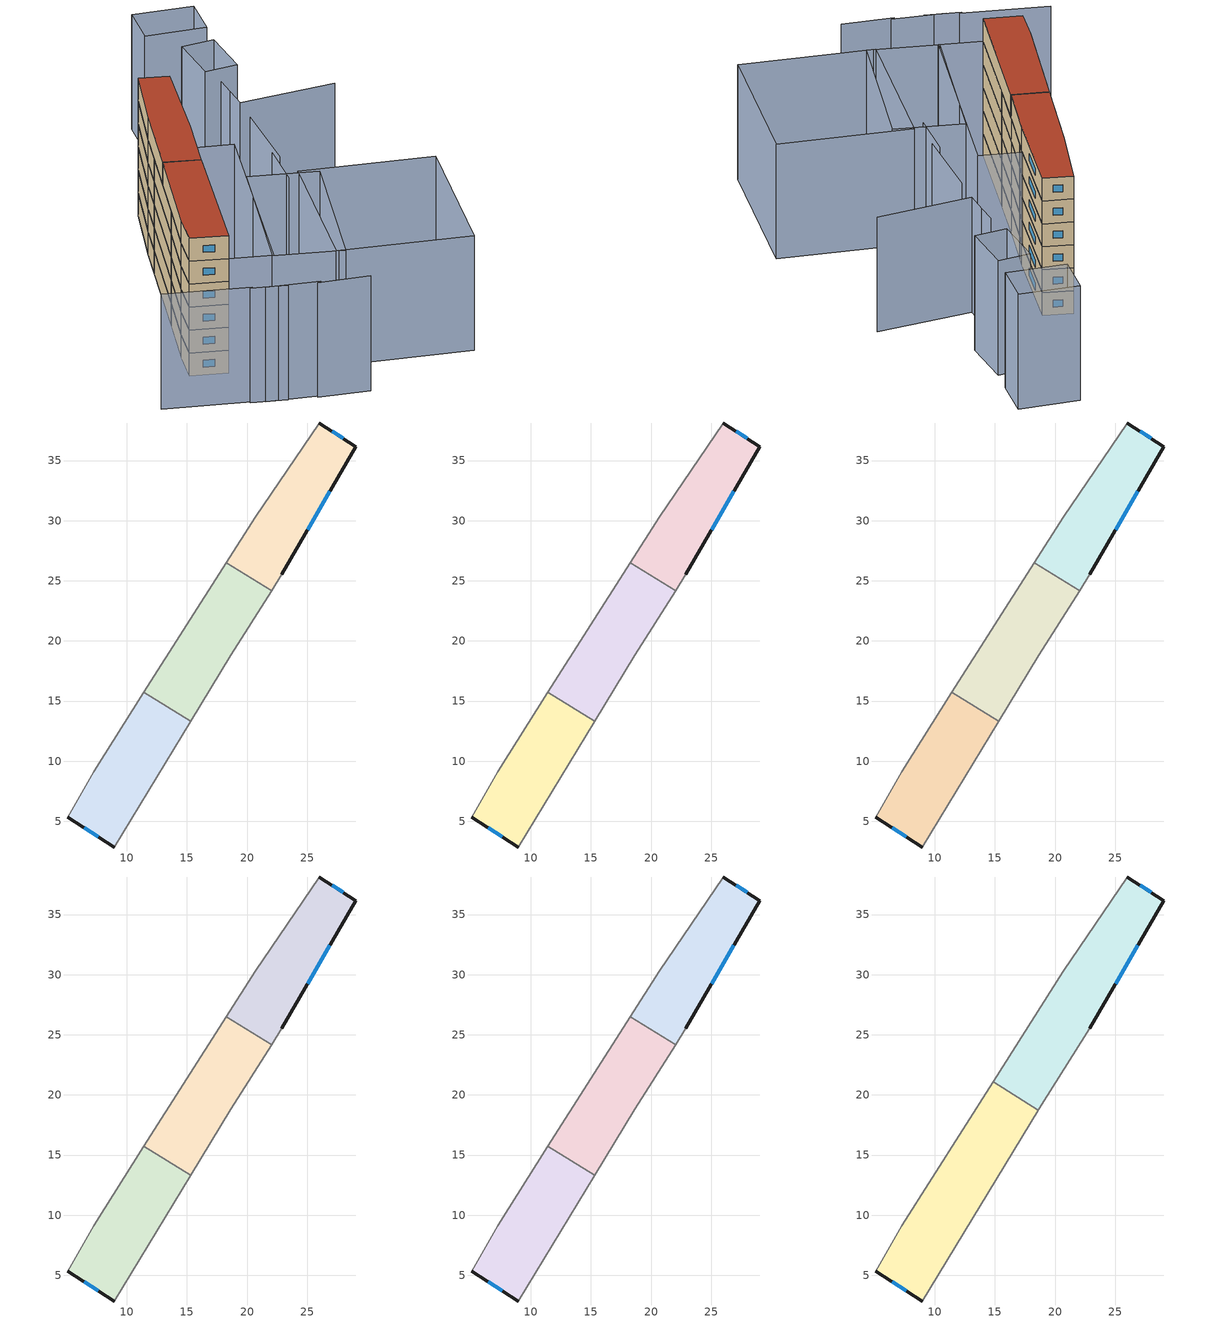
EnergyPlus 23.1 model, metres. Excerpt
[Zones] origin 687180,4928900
e78e7ffdd40fe2a4_F0_dwelling_0
 floor ground (EU_floor_Construction): 29.05,36.16 22.9,25.54 22.04,24.18 18.28,26.49 20.69,30.3 26.02,38.13 z0
 wall outside (EU_wall_Construction): 22.9,25.54 29.05,36.16 26.02,38.13 z0:3
 wall adiabatic (EU_wall_Construction): 22.04,24.18 22.9,25.54 / 26.02,38.13 20.69,30.3 18.28,26.49 z0:3
 wall to e78e7ffdd40fe2a4_F0_dwelling_1 (EU_wall_Construction): 18.27,26.49 22.04,24.18 z0:3
 window (EU_Window_Construction): 27.99,36.85 27.09,37.44 / 25.06,29.26 26.9,32.43 z1.05:1.95
e78e7ffdd40fe2a4_F0_dwelling_1
 floor ground (EU_floor_Construction): 22.04,24.18 18.65,18.83 15.32,13.33 11.43,15.73 18.28,26.49 z0
 wall adiabatic (EU_wall_Construction): 18.28,26.49 11.43,15.73 / 15.32,13.33 18.65,18.83 22.04,24.18 z0:3
 wall to e78e7ffdd40fe2a4_F0_dwelling_2 (EU_wall_Construction): 11.43,15.73 15.32,13.33 z0:3
e78e7ffdd40fe2a4_F0_dwelling_2
 floor ground (EU_floor_Construction): 15.32,13.33 8.97,2.86 5.07,5.34 7.23,9.14 11.43,15.73 z0
 wall outside (EU_wall_Construction): 5.07,5.34 8.97,2.86 z0:3
 wall adiabatic (EU_wall_Construction): 11.43,15.73 7.23,9.14 5.07,5.34 / 8.97,2.86 15.32,13.33 z0:3
 window (EU_Window_Construction): 6.44,4.47 7.61,3.73 z1.05:1.95
e78e7ffdd40fe2a4_F1_dwelling_0
 floor to e78e7ffdd40fe2a4_F0_dwelling_0 (EU_floor_Construction): 29.05,36.16 22.9,25.54 22.04,24.18 18.27,26.49 20.69,30.3 26.02,38.13 z3
 wall outside (EU_wall_Construction): 22.9,25.54 29.05,36.16 26.02,38.13 z3:6
 wall adiabatic (EU_wall_Construction): 22.04,24.18 22.9,25.54 / 26.02,38.13 20.69,30.3 18.28,26.49 z3:6
 wall to e78e7ffdd40fe2a4_F1_dwelling_1 (EU_wall_Construction): 18.27,26.49 22.04,24.18 z3:6
 window (EU_Window_Construction): 27.99,36.85 27.09,37.44 / 25.06,29.26 26.9,32.43 z4.05:4.95
e78e7ffdd40fe2a4_F1_dwelling_1
 floor to e78e7ffdd40fe2a4_F0_dwelling_1 (EU_floor_Construction): 22.04,24.18 18.65,18.83 15.32,13.33 11.43,15.73 18.27,26.49 z3
 wall adiabatic (EU_wall_Construction): 18.28,26.49 11.43,15.73 / 15.32,13.33 18.65,18.83 22.04,24.18 z3:6
 wall to e78e7ffdd40fe2a4_F1_dwelling_2 (EU_wall_Construction): 11.43,15.73 15.32,13.33 z3:6
e78e7ffdd40fe2a4_F1_dwelling_2
 floor to e78e7ffdd40fe2a4_F0_dwelling_2 (EU_floor_Construction): 15.32,13.33 8.97,2.86 5.07,5.34 7.23,9.14 11.43,15.73 z3
 wall outside (EU_wall_Construction): 5.07,5.34 8.97,2.86 z3:6
 wall adiabatic (EU_wall_Construction): 11.43,15.73 7.23,9.14 5.07,5.34 / 8.97,2.86 15.32,13.33 z3:6
 window (EU_Window_Construction): 6.44,4.47 7.61,3.73 z4.05:4.95
e78e7ffdd40fe2a4_F2_dwelling_0
 floor to e78e7ffdd40fe2a4_F1_dwelling_0 (EU_floor_Construction): 29.05,36.16 22.9,25.54 22.04,24.18 18.27,26.49 20.69,30.3 26.02,38.13 z6
 wall outside (EU_wall_Construction): 22.9,25.54 29.05,36.16 26.02,38.13 z6:9
 wall adiabatic (EU_wall_Construction): 22.04,24.18 22.9,25.54 / 26.02,38.13 20.69,30.3 18.28,26.49 z6:9
 wall to e78e7ffdd40fe2a4_F2_dwelling_1 (EU_wall_Construction): 18.27,26.49 22.04,24.18 z6:9
 window (EU_Window_Construction): 27.99,36.85 27.09,37.44 / 25.06,29.26 26.9,32.43 z7.05:7.95
e78e7ffdd40fe2a4_F2_dwelling_1
 floor to e78e7ffdd40fe2a4_F1_dwelling_1 (EU_floor_Construction): 22.04,24.18 18.65,18.83 15.32,13.33 11.43,15.73 18.27,26.49 z6
 wall adiabatic (EU_wall_Construction): 18.28,26.49 11.43,15.73 / 15.32,13.33 18.65,18.83 22.04,24.18 z6:9
 wall to e78e7ffdd40fe2a4_F2_dwelling_2 (EU_wall_Construction): 11.43,15.73 15.32,13.33 z6:9
e78e7ffdd40fe2a4_F2_dwelling_2
 floor to e78e7ffdd40fe2a4_F1_dwelling_2 (EU_floor_Construction): 15.32,13.33 8.97,2.86 5.07,5.34 7.23,9.14 11.43,15.73 z6
 wall outside (EU_wall_Construction): 5.07,5.34 8.97,2.86 z6:9
 wall adiabatic (EU_wall_Construction): 11.43,15.73 7.23,9.14 5.07,5.34 / 8.97,2.86 15.32,13.33 z6:9
 window (EU_Window_Construction): 6.44,4.47 7.61,3.73 z7.05:7.95
e78e7ffdd40fe2a4_F3_dwelling_0
 floor to e78e7ffdd40fe2a4_F2_dwelling_0 (EU_floor_Construction): 29.05,36.16 22.9,25.54 22.04,24.18 18.27,26.49 20.69,30.3 26.02,38.13 z9
 wall outside (EU_wall_Construction): 22.9,25.54 29.05,36.16 26.02,38.13 z9:12
 wall adiabatic (EU_wall_Construction): 22.04,24.18 22.9,25.54 / 26.02,38.13 20.69,30.3 18.28,26.49 z9:12
 wall to e78e7ffdd40fe2a4_F3_dwelling_1 (EU_wall_Construction): 18.27,26.49 22.04,24.18 z9:12
 window (EU_Window_Construction): 27.99,36.85 27.09,37.44 / 25.06,29.26 26.9,32.43 z10.05:10.95
e78e7ffdd40fe2a4_F3_dwelling_1
 floor to e78e7ffdd40fe2a4_F2_dwelling_1 (EU_floor_Construction): 22.04,24.18 18.65,18.83 15.32,13.33 11.43,15.73 18.27,26.49 z9
 wall adiabatic (EU_wall_Construction): 18.28,26.49 11.43,15.73 / 15.32,13.33 18.65,18.83 22.04,24.18 z9:12
 wall to e78e7ffdd40fe2a4_F3_dwelling_2 (EU_wall_Construction): 11.43,15.73 15.32,13.33 z9:12
e78e7ffdd40fe2a4_F3_dwelling_2
 floor to e78e7ffdd40fe2a4_F2_dwelling_2 (EU_floor_Construction): 15.32,13.33 8.97,2.86 5.07,5.34 7.23,9.14 11.43,15.73 z9
 wall outside (EU_wall_Construction): 5.07,5.34 8.97,2.86 z9:12
 wall adiabatic (EU_wall_Construction): 11.43,15.73 7.23,9.14 5.07,5.34 / 8.97,2.86 15.32,13.33 z9:12
 window (EU_Window_Construction): 6.44,4.47 7.61,3.73 z10.05:10.95
e78e7ffdd40fe2a4_F4_dwelling_0
 floor to e78e7ffdd40fe2a4_F3_dwelling_0 (EU_floor_Construction): 29.05,36.16 22.9,25.54 22.04,24.18 18.27,26.49 20.69,30.3 26.02,38.13 z12
 wall outside (EU_wall_Construction): 22.9,25.54 29.05,36.16 26.02,38.13 z12:15
 wall adiabatic (EU_wall_Construction): 22.04,24.18 22.9,25.54 / 26.02,38.13 20.69,30.3 18.28,26.49 z12:15
 wall to e78e7ffdd40fe2a4_F4_dwelling_1 (EU_wall_Construction): 18.27,26.49 22.04,24.18 z12:15
 window (EU_Window_Construction): 27.99,36.85 27.09,37.44 / 25.06,29.26 26.9,32.43 z13.05:13.95
e78e7ffdd40fe2a4_F4_dwelling_1
 floor to e78e7ffdd40fe2a4_F3_dwelling_1 (EU_floor_Construction): 22.04,24.18 18.65,18.83 15.32,13.33 11.43,15.73 18.27,26.49 z12
 wall adiabatic (EU_wall_Construction): 18.28,26.49 11.43,15.73 / 15.32,13.33 18.65,18.83 22.04,24.18 z12:15
 wall to e78e7ffdd40fe2a4_F4_dwelling_2 (EU_wall_Construction): 11.43,15.73 15.32,13.33 z12:15
e78e7ffdd40fe2a4_F4_dwelling_2
 floor to e78e7ffdd40fe2a4_F3_dwelling_2 (EU_floor_Construction): 15.32,13.33 8.97,2.86 5.07,5.34 7.23,9.14 11.43,15.73 z12
 wall outside (EU_wall_Construction): 5.07,5.34 8.97,2.86 z12:15
 wall adiabatic (EU_wall_Construction): 11.43,15.73 7.23,9.14 5.07,5.34 / 8.97,2.86 15.32,13.33 z12:15
 window (EU_Window_Construction): 6.44,4.47 7.61,3.73 z13.05:13.95
e78e7ffdd40fe2a4_F5_dwelling_0
 floor to e78e7ffdd40fe2a4_F4_dwelling_1 (EU_floor_Construction): 18.58,18.71 15.32,13.33 11.43,15.73 14.84,21.09 z15
 floor to e78e7ffdd40fe2a4_F4_dwelling_2 (EU_floor_Construction): 15.32,13.33 8.97,2.86 5.07,5.34 7.23,9.14 11.43,15.73 z15
 wall outside (EU_wall_Construction): 5.07,5.34 8.97,2.86 z15:18
 wall adiabatic (EU_wall_Construction): 8.97,2.86 18.58,18.71 / 14.84,21.09 7.23,9.14 5.07,5.34 z15:18
 wall to e78e7ffdd40fe2a4_F5_dwelling_1 (EU_wall_Construction): 18.58,18.71 14.84,21.09 z15:18
 window (EU_Window_Construction): 6.44,4.47 7.61,3.73 z16.05:16.95
 roof outside (EU_roof_Construction): 8.97,2.86 18.58,18.71 14.84,21.09 7.23,9.14 5.07,5.34 z18
e78e7ffdd40fe2a4_F5_dwelling_1
 floor to e78e7ffdd40fe2a4_F4_dwelling_0 (EU_floor_Construction): 29.05,36.16 22.9,25.54 22.04,24.18 18.27,26.49 20.69,30.3 26.02,38.13 z15
 floor to e78e7ffdd40fe2a4_F4_dwelling_1 (EU_floor_Construction): 22.04,24.18 18.65,18.83 18.58,18.71 14.84,21.09 18.27,26.49 z15
 wall outside (EU_wall_Construction): 22.9,25.54 29.05,36.16 26.02,38.13 z15:18
 wall adiabatic (EU_wall_Construction): 18.58,18.71 18.65,18.83 22.9,25.54 / 26.02,38.13 20.69,30.3 14.84,21.09 z15:18
 window (EU_Window_Construction): 27.99,36.85 27.09,37.44 / 25.06,29.26 26.9,32.43 z16.05:16.95
 roof outside (EU_roof_Construction): 22.9,25.54 29.05,36.16 26.02,38.13 20.69,30.3 14.84,21.09 18.58,18.71 18.65,18.83 z18
shading: 7.61,-5.1 13.35,-8.17 / 12.84,-8.2 18.5,-11.02 / 6.12,-4.08 9.89,-6.4 / -2.53,1.53 6.47,-4.11 / 26.96,12.96 29.4,18.68 / 29.49,17.46 33.17,26.85 / 45.87,26.56 34.57,30.13 / 34.57,30.13 35.46,32.94 / 26.3,37.95 5.07,5.34 / 35.48,32.94 36.26,35.37 / 33.8,-11.54 19.47,-3.87 / 19.47,-3.87 28.73,13.43 / 28.73,13.43 43.06,5.76 / 43.06,5.76 33.8,-11.54 / 13.18,0.13 23.42,16.33 / 23.42,16.33 30.65,11.76 / 30.65,11.76 20.41,-4.44 / 20.41,-4.44 13.18,0.13 / 27.47,23.09 13.37,0.05 / 13.37,0.05 8.85,2.82 / 8.85,2.82 22.95,25.85 / 22.95,25.85 27.47,23.09 / 42.26,43.57 40.35,37.28 / 40.35,37.28 36.51,38.44 / 36.51,38.44 38.42,44.73 / 38.42,44.73 42.26,43.57 / 39.15,54.32 45.86,51.18 / 45.86,51.18 43.58,46.31 / 43.58,46.31 36.88,49.45 / 36.88,49.45 39.15,54.32 z0:15
[Building]
EU S2 Campaign: North Axis=0; Terrain=City; Solar Distribution=FullExterior
[Site:Location]
Bologna: Latitude=44.5; Longitude=11.25; Time Zone=1; Elevation=37
[SizingPeriod:WeatherFileDays]
AnnualSizingPeriod: Begin Month=1; Begin Day of Month=1; End Month=12; End Day of Month=31; Day of Week for Start Day=Monday; Use Weather File Daylight Saving Period=No; Use Weather File Rain and Snow Indicators=No
[MATERIAL]
EU_InternalMass_Material: Roughness=MediumRough; Thickness=0.1; Conductivity=1; Density=1800; Specific Heat=900; Thermal Absorptance=0.9; Solar Absorptance=0.7; Visible Absorptance=0.7
[MATERIAL:NOMASS] Roughness=MediumRough; Thermal Absorptance=0.9; Solar Absorptance=0.7; Visible Absorptance=0.7
Name | Thermal Resistance
EU_wall_NoMass | 0.890213
EU_roof_NoMass | 0.636128
EU_floor_NoMass | 0.79516
[WINDOWMATERIAL:SIMPLEGLAZINGSYSTEM]
EU_Window_SimpleGlazing: UFactor=4.49146; Solar Heat Gain Coefficient=0.85; Visible Transmittance=0.85
[CONSTRUCTION]
EU_wall_Construction: EU_wall_NoMass
EU_roof_Construction: EU_roof_NoMass
EU_floor_Construction: EU_floor_NoMass
EU_Window_Construction: EU_Window_SimpleGlazing
EU_InternalMass_Construction: EU_InternalMass_Material
[ZONE] Type=1; Multiplier=1; Ceiling Height=autocalculate; Floor Area=autocalculate; Part of Total Floor Area=Yes
Name | Volume
e78e7ffdd40fe2a4_F0_dwelling_0; e78e7ffdd40fe2a4_F1_dwelling_0; e78e7ffdd40fe2a4_F2_dwelling_0; e78e7ffdd40fe2a4_F3_dwelling_0; e78e7ffdd40fe2a4_F4_dwelling_0 | 170.996
e78e7ffdd40fe2a4_F5_dwelling_0 | 256.491
e78e7ffdd40fe2a4_F0_dwelling_1; e78e7ffdd40fe2a4_F1_dwelling_1; e78e7ffdd40fe2a4_F2_dwelling_1; e78e7ffdd40fe2a4_F3_dwelling_1; e78e7ffdd40fe2a4_F4_dwelling_1 | 171.003
e78e7ffdd40fe2a4_F5_dwelling_1 | 256.494
e78e7ffdd40fe2a4_F0_dwelling_2 | 171.014
e78e7ffdd40fe2a4_F1_dwelling_2; e78e7ffdd40fe2a4_F2_dwelling_2; e78e7ffdd40fe2a4_F3_dwelling_2; e78e7ffdd40fe2a4_F4_dwelling_2 | 171.013
[INTERNALMASS] Construction=EU_InternalMass_Construction
Name | Zone or ZoneList | Surface Area
e78e7ffdd40fe2a4_F0_dwelling_0_EU_InternalMass | e78e7ffdd40fe2a4_F0_dwelling_0 | 56.9987
e78e7ffdd40fe2a4_F0_dwelling_1_EU_InternalMass | e78e7ffdd40fe2a4_F0_dwelling_1 | 57.001
e78e7ffdd40fe2a4_F0_dwelling_2_EU_InternalMass | e78e7ffdd40fe2a4_F0_dwelling_2 | 57.0045
e78e7ffdd40fe2a4_F1_dwelling_0_EU_InternalMass | e78e7ffdd40fe2a4_F1_dwelling_0 | 56.9987
e78e7ffdd40fe2a4_F1_dwelling_1_EU_InternalMass | e78e7ffdd40fe2a4_F1_dwelling_1 | 57.001
e78e7ffdd40fe2a4_F1_dwelling_2_EU_InternalMass | e78e7ffdd40fe2a4_F1_dwelling_2 | 57.0045
e78e7ffdd40fe2a4_F2_dwelling_0_EU_InternalMass | e78e7ffdd40fe2a4_F2_dwelling_0 | 56.9987
e78e7ffdd40fe2a4_F2_dwelling_1_EU_InternalMass | e78e7ffdd40fe2a4_F2_dwelling_1 | 57.001
e78e7ffdd40fe2a4_F2_dwelling_2_EU_InternalMass | e78e7ffdd40fe2a4_F2_dwelling_2 | 57.0045
e78e7ffdd40fe2a4_F3_dwelling_0_EU_InternalMass | e78e7ffdd40fe2a4_F3_dwelling_0 | 56.9987
e78e7ffdd40fe2a4_F3_dwelling_1_EU_InternalMass | e78e7ffdd40fe2a4_F3_dwelling_1 | 57.001
e78e7ffdd40fe2a4_F3_dwelling_2_EU_InternalMass | e78e7ffdd40fe2a4_F3_dwelling_2 | 57.0045
e78e7ffdd40fe2a4_F4_dwelling_0_EU_InternalMass | e78e7ffdd40fe2a4_F4_dwelling_0 | 56.9987
e78e7ffdd40fe2a4_F4_dwelling_1_EU_InternalMass | e78e7ffdd40fe2a4_F4_dwelling_1 | 57.001
e78e7ffdd40fe2a4_F4_dwelling_2_EU_InternalMass | e78e7ffdd40fe2a4_F4_dwelling_2 | 57.0045
e78e7ffdd40fe2a4_F5_dwelling_0_EU_InternalMass | e78e7ffdd40fe2a4_F5_dwelling_0 | 85.4972
e78e7ffdd40fe2a4_F5_dwelling_1_EU_InternalMass | e78e7ffdd40fe2a4_F5_dwelling_1 | 85.4984
[OTHEREQUIPMENT] Fuel Type=Electricity; Design Level Calculation Method=Watts/Area; Power per Zone Floor Area=1; Fraction Latent=0; Fraction Radiant=0; Fraction Lost=0; Carbon Dioxide Generation Rate=0; EndUse Subcategory=EU_Step8_InternalGains
Name | Zone or ZoneList or Space or SpaceList | Schedule
EU_Step8_InternalGain_e78e7ffdd40fe2a4_F0_dwelling_0_f000 | e78e7ffdd40fe2a4_F0_dwelling_0 | EU_Step8_GainSchedule_e78e7ffdd40fe2a4_F0_dwelling_0_f000
EU_Step8_InternalGain_e78e7ffdd40fe2a4_F0_dwelling_1_f000 | e78e7ffdd40fe2a4_F0_dwelling_1 | EU_Step8_GainSchedule_e78e7ffdd40fe2a4_F0_dwelling_1_f000
EU_Step8_InternalGain_e78e7ffdd40fe2a4_F0_dwelling_2_f000 | e78e7ffdd40fe2a4_F0_dwelling_2 | EU_Step8_GainSchedule_e78e7ffdd40fe2a4_F0_dwelling_2_f000
EU_Step8_InternalGain_e78e7ffdd40fe2a4_F1_dwelling_0_f000 | e78e7ffdd40fe2a4_F1_dwelling_0 | EU_Step8_GainSchedule_e78e7ffdd40fe2a4_F1_dwelling_0_f000
EU_Step8_InternalGain_e78e7ffdd40fe2a4_F1_dwelling_1_f000 | e78e7ffdd40fe2a4_F1_dwelling_1 | EU_Step8_GainSchedule_e78e7ffdd40fe2a4_F1_dwelling_1_f000
EU_Step8_InternalGain_e78e7ffdd40fe2a4_F1_dwelling_2_f000 | e78e7ffdd40fe2a4_F1_dwelling_2 | EU_Step8_GainSchedule_e78e7ffdd40fe2a4_F1_dwelling_2_f000
EU_Step8_InternalGain_e78e7ffdd40fe2a4_F2_dwelling_0_f000 | e78e7ffdd40fe2a4_F2_dwelling_0 | EU_Step8_GainSchedule_e78e7ffdd40fe2a4_F2_dwelling_0_f000
EU_Step8_InternalGain_e78e7ffdd40fe2a4_F2_dwelling_1_f000 | e78e7ffdd40fe2a4_F2_dwelling_1 | EU_Step8_GainSchedule_e78e7ffdd40fe2a4_F2_dwelling_1_f000
EU_Step8_InternalGain_e78e7ffdd40fe2a4_F2_dwelling_2_f000 | e78e7ffdd40fe2a4_F2_dwelling_2 | EU_Step8_GainSchedule_e78e7ffdd40fe2a4_F2_dwelling_2_f000
EU_Step8_InternalGain_e78e7ffdd40fe2a4_F3_dwelling_0_f000 | e78e7ffdd40fe2a4_F3_dwelling_0 | EU_Step8_GainSchedule_e78e7ffdd40fe2a4_F3_dwelling_0_f000
EU_Step8_InternalGain_e78e7ffdd40fe2a4_F3_dwelling_1_f000 | e78e7ffdd40fe2a4_F3_dwelling_1 | EU_Step8_GainSchedule_e78e7ffdd40fe2a4_F3_dwelling_1_f000
EU_Step8_InternalGain_e78e7ffdd40fe2a4_F3_dwelling_2_f000 | e78e7ffdd40fe2a4_F3_dwelling_2 | EU_Step8_GainSchedule_e78e7ffdd40fe2a4_F3_dwelling_2_f000
EU_Step8_InternalGain_e78e7ffdd40fe2a4_F4_dwelling_0_f000 | e78e7ffdd40fe2a4_F4_dwelling_0 | EU_Step8_GainSchedule_e78e7ffdd40fe2a4_F4_dwelling_0_f000
EU_Step8_InternalGain_e78e7ffdd40fe2a4_F4_dwelling_1_f000 | e78e7ffdd40fe2a4_F4_dwelling_1 | EU_Step8_GainSchedule_e78e7ffdd40fe2a4_F4_dwelling_1_f000
EU_Step8_InternalGain_e78e7ffdd40fe2a4_F4_dwelling_2_f000 | e78e7ffdd40fe2a4_F4_dwelling_2 | EU_Step8_GainSchedule_e78e7ffdd40fe2a4_F4_dwelling_2_f000
EU_Step8_InternalGain_e78e7ffdd40fe2a4_F5_dwelling_0_f000 | e78e7ffdd40fe2a4_F5_dwelling_0 | EU_Step8_GainSchedule_e78e7ffdd40fe2a4_F5_dwelling_0_f000
EU_Step8_InternalGain_e78e7ffdd40fe2a4_F5_dwelling_1_f000 | e78e7ffdd40fe2a4_F5_dwelling_1 | EU_Step8_GainSchedule_e78e7ffdd40fe2a4_F5_dwelling_1_f000
[ZONEVENTILATION:DESIGNFLOWRATE] Schedule=EU_AlwaysOn; Design Flow Rate Calculation Method=AirChanges/Hour; Air Changes per Hour=0.718634; Ventilation Type=Natural; Fan Pressure Rise=0; Fan Total Efficiency=1; Constant Term Coefficient=1; Temperature Term Coefficient=0; Velocity Term Coefficient=0; Velocity Squared Term Coefficient=0; Minimum Indoor Temperature=-100; Maximum Indoor Temperature=100; Delta Temperature=-100; Minimum Outdoor Temperature=-100; Maximum Outdoor Temperature=100; Maximum Wind Speed=40
Name | Zone or ZoneList or Space or SpaceList
EU_ConstantAir_e78e7ffdd40fe2a4_F0_dwelling_0 | e78e7ffdd40fe2a4_F0_dwelling_0
EU_ConstantAir_e78e7ffdd40fe2a4_F0_dwelling_1 | e78e7ffdd40fe2a4_F0_dwelling_1
EU_ConstantAir_e78e7ffdd40fe2a4_F0_dwelling_2 | e78e7ffdd40fe2a4_F0_dwelling_2
EU_ConstantAir_e78e7ffdd40fe2a4_F1_dwelling_0 | e78e7ffdd40fe2a4_F1_dwelling_0
EU_ConstantAir_e78e7ffdd40fe2a4_F1_dwelling_1 | e78e7ffdd40fe2a4_F1_dwelling_1
EU_ConstantAir_e78e7ffdd40fe2a4_F1_dwelling_2 | e78e7ffdd40fe2a4_F1_dwelling_2
EU_ConstantAir_e78e7ffdd40fe2a4_F2_dwelling_0 | e78e7ffdd40fe2a4_F2_dwelling_0
EU_ConstantAir_e78e7ffdd40fe2a4_F2_dwelling_1 | e78e7ffdd40fe2a4_F2_dwelling_1
EU_ConstantAir_e78e7ffdd40fe2a4_F2_dwelling_2 | e78e7ffdd40fe2a4_F2_dwelling_2
EU_ConstantAir_e78e7ffdd40fe2a4_F3_dwelling_0 | e78e7ffdd40fe2a4_F3_dwelling_0
EU_ConstantAir_e78e7ffdd40fe2a4_F3_dwelling_1 | e78e7ffdd40fe2a4_F3_dwelling_1
EU_ConstantAir_e78e7ffdd40fe2a4_F3_dwelling_2 | e78e7ffdd40fe2a4_F3_dwelling_2
EU_ConstantAir_e78e7ffdd40fe2a4_F4_dwelling_0 | e78e7ffdd40fe2a4_F4_dwelling_0
EU_ConstantAir_e78e7ffdd40fe2a4_F4_dwelling_1 | e78e7ffdd40fe2a4_F4_dwelling_1
EU_ConstantAir_e78e7ffdd40fe2a4_F4_dwelling_2 | e78e7ffdd40fe2a4_F4_dwelling_2
EU_ConstantAir_e78e7ffdd40fe2a4_F5_dwelling_0 | e78e7ffdd40fe2a4_F5_dwelling_0
EU_ConstantAir_e78e7ffdd40fe2a4_F5_dwelling_1 | e78e7ffdd40fe2a4_F5_dwelling_1
[HVACTEMPLATE:THERMOSTAT] Constant Heating Setpoint=20; Constant Cooling Setpoint=50
EU_HeatOnly_e78e7ffdd40fe2a4_F0_dwelling_0; EU_HeatOnly_e78e7ffdd40fe2a4_F0_dwelling_1; EU_HeatOnly_e78e7ffdd40fe2a4_F0_dwelling_2; EU_HeatOnly_e78e7ffdd40fe2a4_F1_dwelling_0; EU_HeatOnly_e78e7ffdd40fe2a4_F1_dwelling_1; EU_HeatOnly_e78e7ffdd40fe2a4_F1_dwelling_2; EU_HeatOnly_e78e7ffdd40fe2a4_F2_dwelling_0; EU_HeatOnly_e78e7ffdd40fe2a4_F2_dwelling_1; EU_HeatOnly_e78e7ffdd40fe2a4_F2_dwelling_2; EU_HeatOnly_e78e7ffdd40fe2a4_F3_dwelling_0; EU_HeatOnly_e78e7ffdd40fe2a4_F3_dwelling_1; EU_HeatOnly_e78e7ffdd40fe2a4_F3_dwelling_2; EU_HeatOnly_e78e7ffdd40fe2a4_F4_dwelling_0; EU_HeatOnly_e78e7ffdd40fe2a4_F4_dwelling_1; EU_HeatOnly_e78e7ffdd40fe2a4_F4_dwelling_2; EU_HeatOnly_e78e7ffdd40fe2a4_F5_dwelling_0; EU_HeatOnly_e78e7ffdd40fe2a4_F5_dwelling_1
[HVACTEMPLATE:ZONE:IDEALLOADSAIRSYSTEM] System Availability Schedule=EU_AlwaysOn; Maximum Heating Supply Air Temperature=50; Minimum Cooling Supply Air Temperature=13; Maximum Heating Supply Air Humidity Ratio=0.0156; Minimum Cooling Supply Air Humidity Ratio=0.0077; Heating Limit=NoLimit; Cooling Limit=NoLimit; Heating Availability Schedule=EU_AlwaysOn; Cooling Availability Schedule=EU_CoolingOff; Dehumidification Control Type=ConstantSensibleHeatRatio; Cooling Sensible Heat Ratio=0.7; Dehumidification Setpoint=60; Humidification Control Type=None; Humidification Setpoint=30; Outdoor Air Method=None; Outdoor Air Flow Rate per Person=0.00944; Outdoor Air Flow Rate per Zone Floor Area=0; Outdoor Air Flow Rate per Zone=0; Demand Controlled Ventilation Type=None; Outdoor Air Economizer Type=NoEconomizer; Heat Recovery Type=None; Sensible Heat Recovery Effectiveness=0.7; Latent Heat Recovery Effectiveness=0.65
Name | Template Thermostat
e78e7ffdd40fe2a4_F0_dwelling_0 | EU_HeatOnly_e78e7ffdd40fe2a4_F0_dwelling_0
e78e7ffdd40fe2a4_F0_dwelling_1 | EU_HeatOnly_e78e7ffdd40fe2a4_F0_dwelling_1
e78e7ffdd40fe2a4_F0_dwelling_2 | EU_HeatOnly_e78e7ffdd40fe2a4_F0_dwelling_2
e78e7ffdd40fe2a4_F1_dwelling_0 | EU_HeatOnly_e78e7ffdd40fe2a4_F1_dwelling_0
e78e7ffdd40fe2a4_F1_dwelling_1 | EU_HeatOnly_e78e7ffdd40fe2a4_F1_dwelling_1
e78e7ffdd40fe2a4_F1_dwelling_2 | EU_HeatOnly_e78e7ffdd40fe2a4_F1_dwelling_2
e78e7ffdd40fe2a4_F2_dwelling_0 | EU_HeatOnly_e78e7ffdd40fe2a4_F2_dwelling_0
e78e7ffdd40fe2a4_F2_dwelling_1 | EU_HeatOnly_e78e7ffdd40fe2a4_F2_dwelling_1
e78e7ffdd40fe2a4_F2_dwelling_2 | EU_HeatOnly_e78e7ffdd40fe2a4_F2_dwelling_2
e78e7ffdd40fe2a4_F3_dwelling_0 | EU_HeatOnly_e78e7ffdd40fe2a4_F3_dwelling_0
e78e7ffdd40fe2a4_F3_dwelling_1 | EU_HeatOnly_e78e7ffdd40fe2a4_F3_dwelling_1
e78e7ffdd40fe2a4_F3_dwelling_2 | EU_HeatOnly_e78e7ffdd40fe2a4_F3_dwelling_2
e78e7ffdd40fe2a4_F4_dwelling_0 | EU_HeatOnly_e78e7ffdd40fe2a4_F4_dwelling_0
e78e7ffdd40fe2a4_F4_dwelling_1 | EU_HeatOnly_e78e7ffdd40fe2a4_F4_dwelling_1
e78e7ffdd40fe2a4_F4_dwelling_2 | EU_HeatOnly_e78e7ffdd40fe2a4_F4_dwelling_2
e78e7ffdd40fe2a4_F5_dwelling_0 | EU_HeatOnly_e78e7ffdd40fe2a4_F5_dwelling_0
e78e7ffdd40fe2a4_F5_dwelling_1 | EU_HeatOnly_e78e7ffdd40fe2a4_F5_dwelling_1
[SIZING:ZONE] Zone Cooling Design Supply Air Temperature Input Method=SupplyAirTemperature; Zone Cooling Design Supply Air Temperature=13; Zone Heating Design Supply Air Temperature Input Method=SupplyAirTemperature; Zone Heating Design Supply Air Temperature=50; Zone Cooling Design Supply Air Humidity Ratio=0.008; Zone Heating Design Supply Air Humidity Ratio=0.008; Cooling Design Air Flow Method=DesignDay; Cooling Design Air Flow Rate=0; Cooling Minimum Air Flow per Zone Floor Area=0.000762; Cooling Minimum Air Flow=0; Cooling Minimum Air Flow Fraction=0.2; Heating Design Air Flow Method=DesignDay; Heating Design Air Flow Rate=0; Heating Maximum Air Flow per Zone Floor Area=0.002032; Heating Maximum Air Flow=0.141576; Heating Maximum Air Flow Fraction=0.3; Account for Dedicated Outdoor Air System=No; Dedicated Outdoor Air System Control Strategy=NeutralSupplyAir; Dedicated Outdoor Air Low Setpoint Temperature for Design=autosize; Dedicated Outdoor Air High Setpoint Temperature for Design=autosize; Zone Load Sizing Method=Sensible Load Only No Latent Load; Zone Latent Cooling Design Supply Air Humidity Ratio Input Method=HumidityRatioDifference; Zone Cooling Design Supply Air Humidity Ratio Difference=0.005; Zone Latent Heating Design Supply Air Humidity Ratio Input Method=HumidityRatioDifference; Zone Humidification Design Supply Air Humidity Ratio Difference=0.005
e78e7ffdd40fe2a4_F0_dwelling_0; e78e7ffdd40fe2a4_F0_dwelling_1; e78e7ffdd40fe2a4_F0_dwelling_2; e78e7ffdd40fe2a4_F1_dwelling_0; e78e7ffdd40fe2a4_F1_dwelling_1; e78e7ffdd40fe2a4_F1_dwelling_2; e78e7ffdd40fe2a4_F2_dwelling_0; e78e7ffdd40fe2a4_F2_dwelling_1; e78e7ffdd40fe2a4_F2_dwelling_2; e78e7ffdd40fe2a4_F3_dwelling_0; e78e7ffdd40fe2a4_F3_dwelling_1; e78e7ffdd40fe2a4_F3_dwelling_2; e78e7ffdd40fe2a4_F4_dwelling_0; e78e7ffdd40fe2a4_F4_dwelling_1; e78e7ffdd40fe2a4_F4_dwelling_2; e78e7ffdd40fe2a4_F5_dwelling_0; e78e7ffdd40fe2a4_F5_dwelling_1
[SCHEDULE:CONSTANT]
Name | Hourly Value
EU_AlwaysOn | 1
EU_CoolingOff | 0
[SCHEDULE:FILE] Column Number=1; Rows to Skip at Top=0; Number of Hours of Data=8760; Column Separator=Comma; Interpolate to Timestep=No; Minutes per Item=60; Adjust Schedule for Daylight Savings=Yes
Name | File
EU_Step8_GainSchedule_e78e7ffdd40fe2a4_F0_dwelling_0_f000 | ../../schedules/e78e7ffdd40fe2a4/e78e7ffdd40fe2a4_F0_dwelling_0_f000_gain.csv
EU_Step8_GainSchedule_e78e7ffdd40fe2a4_F0_dwelling_1_f000 | ../../schedules/e78e7ffdd40fe2a4/e78e7ffdd40fe2a4_F0_dwelling_1_f000_gain.csv
EU_Step8_GainSchedule_e78e7ffdd40fe2a4_F0_dwelling_2_f000 | ../../schedules/e78e7ffdd40fe2a4/e78e7ffdd40fe2a4_F0_dwelling_2_f000_gain.csv
EU_Step8_GainSchedule_e78e7ffdd40fe2a4_F1_dwelling_0_f000 | ../../schedules/e78e7ffdd40fe2a4/e78e7ffdd40fe2a4_F1_dwelling_0_f000_gain.csv
EU_Step8_GainSchedule_e78e7ffdd40fe2a4_F1_dwelling_1_f000 | ../../schedules/e78e7ffdd40fe2a4/e78e7ffdd40fe2a4_F1_dwelling_1_f000_gain.csv
EU_Step8_GainSchedule_e78e7ffdd40fe2a4_F1_dwelling_2_f000 | ../../schedules/e78e7ffdd40fe2a4/e78e7ffdd40fe2a4_F1_dwelling_2_f000_gain.csv
EU_Step8_GainSchedule_e78e7ffdd40fe2a4_F2_dwelling_0_f000 | ../../schedules/e78e7ffdd40fe2a4/e78e7ffdd40fe2a4_F2_dwelling_0_f000_gain.csv
EU_Step8_GainSchedule_e78e7ffdd40fe2a4_F2_dwelling_1_f000 | ../../schedules/e78e7ffdd40fe2a4/e78e7ffdd40fe2a4_F2_dwelling_1_f000_gain.csv
EU_Step8_GainSchedule_e78e7ffdd40fe2a4_F2_dwelling_2_f000 | ../../schedules/e78e7ffdd40fe2a4/e78e7ffdd40fe2a4_F2_dwelling_2_f000_gain.csv
EU_Step8_GainSchedule_e78e7ffdd40fe2a4_F3_dwelling_0_f000 | ../../schedules/e78e7ffdd40fe2a4/e78e7ffdd40fe2a4_F3_dwelling_0_f000_gain.csv
EU_Step8_GainSchedule_e78e7ffdd40fe2a4_F3_dwelling_1_f000 | ../../schedules/e78e7ffdd40fe2a4/e78e7ffdd40fe2a4_F3_dwelling_1_f000_gain.csv
EU_Step8_GainSchedule_e78e7ffdd40fe2a4_F3_dwelling_2_f000 | ../../schedules/e78e7ffdd40fe2a4/e78e7ffdd40fe2a4_F3_dwelling_2_f000_gain.csv
EU_Step8_GainSchedule_e78e7ffdd40fe2a4_F4_dwelling_0_f000 | ../../schedules/e78e7ffdd40fe2a4/e78e7ffdd40fe2a4_F4_dwelling_0_f000_gain.csv
EU_Step8_GainSchedule_e78e7ffdd40fe2a4_F4_dwelling_1_f000 | ../../schedules/e78e7ffdd40fe2a4/e78e7ffdd40fe2a4_F4_dwelling_1_f000_gain.csv
EU_Step8_GainSchedule_e78e7ffdd40fe2a4_F4_dwelling_2_f000 | ../../schedules/e78e7ffdd40fe2a4/e78e7ffdd40fe2a4_F4_dwelling_2_f000_gain.csv
EU_Step8_GainSchedule_e78e7ffdd40fe2a4_F5_dwelling_0_f000 | ../../schedules/e78e7ffdd40fe2a4/e78e7ffdd40fe2a4_F5_dwelling_0_f000_gain.csv
EU_Step8_GainSchedule_e78e7ffdd40fe2a4_F5_dwelling_1_f000 | ../../schedules/e78e7ffdd40fe2a4/e78e7ffdd40fe2a4_F5_dwelling_1_f000_gain.csv
